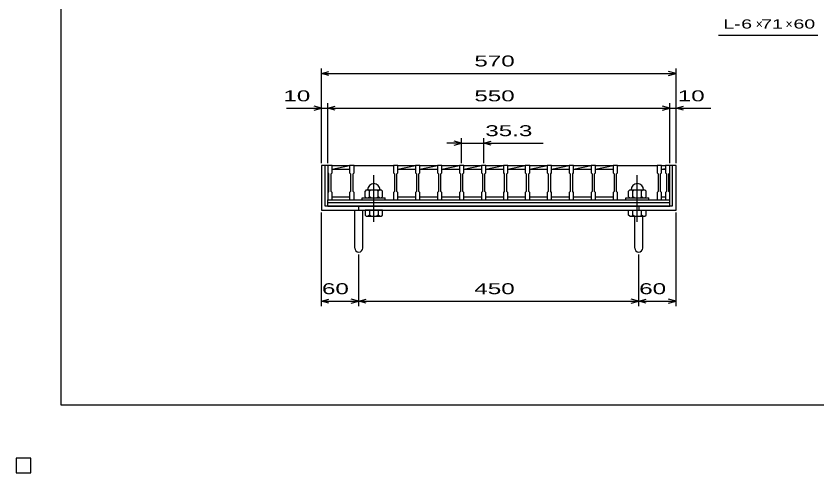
# Model space of a CAD drawing. Units: millimetres, scale not verified. Extents: x -1456 to 1385, y -1026 to 843.
# Drawn here: x -1456 to -168, y -1026 to -292 of the extents above; entities that cross this region are included whole.
import ezdxf
from ezdxf.enums import TextEntityAlignment as Align

# ---------------------------------------------------------------- set-up
doc = ezdxf.new("R2010")
doc.units = ezdxf.units.MM
doc.header["$LTSCALE"] = 8
doc.linetypes.add('CHAIN', pattern=[18.5, 12, -1.5, 3.5, -1.5])
for name, color, linetype, lineweight in [('0_2', 150, 'Continuous', 25), ('16', 3, 'Continuous', 25), ('19', 6, 'Continuous', 25), ('22', 4, 'Continuous', 25)]:
    doc.layers.add(name, color=color, linetype=linetype, lineweight=lineweight)
doc.styles.add('ベクトル', font='')
doc.styles.get('ベクトル').set_extended_font_data('ベクトル')

msp = doc.modelspace()

# ---------------------------------------------------------------- linework, layer by layer
at = {"layer": '0_2'}
for p, q in [((-1383.2, -917.2), (-1383.2, 842.8)), ((1384.8, -917.2), (-1383.2, -917.2))]:
    msp.add_line(p, q, dxfattribs=at)
at = {"layer": '16'}
for p, q in [((-955, -532), (-955, -531.3)), ((-955, -531.3), (-948, -531.3)), ((-955, -532), (-955, -543.5)), ((-948, -532), (-955, -532)), ((-955, -532), (-955, -582)), ((-948, -531.3), (-948, -532)), ((-948, -543.5), (-948, -532)), ((-948, -532), (-919.7, -532)), ((-948, -538), (-919.7, -532)), ((-948, -538), (-919.7, -538)), ((-919.7, -532), (-919.7, -531.3)), ((-919.7, -531.3), (-912.7, -531.3)), ((-919.7, -532), (-919.7, -543.5)), ((-912.7, -532), (-919.7, -532)), ((-912.7, -531.3), (-912.7, -532)), ((-912.7, -543.5), (-912.7, -532)), ((-912.7, -532), (-849.1, -532)), ((-849.1, -532), (-849.1, -531.3)), ((-849.1, -531.3), (-842.1, -531.3)), ((-849.1, -532), (-849.1, -543.5)), ((-842.1, -532), (-849.1, -532)), ((-842.1, -531.3), (-842.1, -532)), ((-842.1, -543.5), (-842.1, -532)), ((-842.1, -532), (-813.8, -532)), ((-842.1, -538), (-813.8, -532)), ((-842.1, -538), (-813.8, -538)), ((-813.8, -532), (-813.8, -531.3)), ((-813.8, -531.3), (-806.8, -531.3)), ((-813.8, -532), (-813.8, -543.5)), ((-806.8, -532), (-813.8, -532)), ((-806.8, -531.3), (-806.8, -532)), ((-806.8, -543.5), (-806.8, -532)), ((-806.8, -532), (-778.5, -532)), ((-806.8, -538), (-778.5, -532)), ((-806.8, -538), (-778.5, -538)), ((-778.5, -532), (-778.5, -531.3)), ((-778.5, -531.3), (-771.5, -531.3)), ((-778.5, -532), (-778.5, -543.5)), ((-771.5, -532), (-778.5, -532)), ((-771.5, -531.3), (-771.5, -532)), ((-771.5, -543.5), (-771.5, -532)), ((-771.5, -532), (-743.2, -532)), ((-771.5, -538), (-743.2, -532)), ((-771.5, -538), (-743.2, -538)), ((-743.2, -532), (-743.2, -531.3)), ((-743.2, -531.3), (-736.2, -531.3)), ((-743.2, -532), (-743.2, -543.5)), ((-736.2, -532), (-743.2, -532)), ((-736.2, -531.3), (-736.2, -532)), ((-736.2, -543.5), (-736.2, -532)), ((-736.2, -532), (-707.9, -532)), ((-736.2, -538), (-707.9, -532)), ((-736.2, -538), (-707.9, -538)), ((-707.9, -532), (-707.9, -531.3)), ((-707.9, -531.3), (-700.9, -531.3)), ((-707.9, -532), (-707.9, -543.5)), ((-700.9, -532), (-707.9, -532)), ((-700.9, -531.3), (-700.9, -532)), ((-700.9, -543.5), (-700.9, -532)), ((-700.9, -532), (-672.6, -532)), ((-700.9, -538), (-672.6, -532)), ((-700.9, -538), (-672.6, -538)), ((-672.6, -532), (-672.6, -531.3)), ((-672.6, -531.3), (-665.6, -531.3)), ((-672.6, -532), (-672.6, -543.5)), ((-665.6, -532), (-672.6, -532)), ((-665.6, -531.3), (-665.6, -532)), ((-665.6, -543.5), (-665.6, -532)), ((-665.6, -532), (-637.3, -532)), ((-665.6, -538), (-637.3, -532)), ((-665.6, -538), (-637.3, -538)), ((-637.3, -532), (-637.3, -531.3)), ((-637.3, -531.3), (-630.3, -531.3)), ((-637.3, -532), (-637.3, -543.5)), ((-630.3, -532), (-637.3, -532)), ((-630.3, -531.3), (-630.3, -532)), ((-630.3, -543.5), (-630.3, -532)), ((-630.3, -532), (-602, -532)), ((-630.3, -538), (-602, -532)), ((-630.3, -538), (-602, -538)), ((-602, -532), (-602, -531.3)), ((-602, -531.3), (-595, -531.3)), ((-602, -532), (-602, -543.5)), ((-595, -532), (-602, -532)), ((-595, -531.3), (-595, -532)), ((-595, -543.5), (-595, -532)), ((-595, -532), (-566.7, -532)), ((-595, -538), (-566.7, -532)), ((-595, -538), (-566.7, -538)), ((-566.7, -532), (-566.7, -531.3)), ((-566.7, -531.3), (-559.7, -531.3)), ((-566.7, -532), (-566.7, -543.5)), ((-559.7, -532), (-566.7, -532)), ((-559.7, -531.3), (-559.7, -532)), ((-559.7, -543.5), (-559.7, -532)), ((-559.7, -532), (-531.4, -532)), ((-559.7, -538), (-531.4, -532)), ((-559.7, -538), (-531.4, -538)), ((-531.4, -532), (-531.4, -531.3)), ((-531.4, -531.3), (-524.4, -531.3)), ((-531.4, -532), (-531.4, -543.5)), ((-524.4, -532), (-531.4, -532)), ((-524.4, -531.3), (-524.4, -532)), ((-524.4, -543.5), (-524.4, -532)), ((-524.4, -532), (-496.1, -532)), ((-524.4, -538), (-496.1, -532)), ((-524.4, -538), (-496.1, -538)), ((-496.1, -532), (-496.1, -531.3)), ((-496.1, -531.3), (-489.1, -531.3)), ((-496.1, -532), (-496.1, -543.5)), ((-489.1, -532), (-496.1, -532)), ((-489.1, -531.3), (-489.1, -532)), ((-489.1, -543.5), (-489.1, -532)), ((-489.1, -532), (-425.5, -532)), ((-425.5, -532), (-425.5, -531.3)), ((-425.5, -531.3), (-418.5, -531.3)), ((-425.5, -532), (-425.5, -543.5)), ((-418.5, -532), (-425.5, -532)), ((-418.5, -531.3), (-418.5, -532)), ((-418.5, -543.5), (-418.5, -532)), ((-418.5, -532), (-412, -532)), ((-418.5, -538), (-412, -536.622)), ((-418.5, -538), (-412, -538)), ((-412, -532), (-412, -531.3)), ((-412, -531.3), (-405, -531.3)), ((-412, -532), (-412, -543.5)), ((-405, -532), (-412, -532)), ((-405, -531.3), (-405, -532)), ((-405, -543.5), (-405, -532)), ((-405, -582), (-405, -532)), ((-955, -543.5), (-953.5, -545.5)), ((-953.5, -545.5), (-953.5, -573.5)), ((-949.5, -545.5), (-948, -543.5)), ((-949.5, -573.5), (-949.5, -545.5)), ((-919.7, -543.5), (-918.2, -545.5)), ((-918.2, -545.5), (-918.2, -573.5)), ((-914.2, -545.5), (-912.7, -543.5)), ((-914.2, -573.5), (-914.2, -545.5)), ((-849.1, -543.5), (-847.6, -545.5)), ((-847.6, -545.5), (-847.6, -573.5)), ((-843.6, -545.5), (-842.1, -543.5)), ((-843.6, -573.5), (-843.6, -545.5)), ((-813.8, -543.5), (-812.3, -545.5)), ((-812.3, -545.5), (-812.3, -573.5)), ((-808.3, -545.5), (-806.8, -543.5)), ((-808.3, -573.5), (-808.3, -545.5)), ((-778.5, -543.5), (-777, -545.5)), ((-777, -545.5), (-777, -573.5)), ((-773, -545.5), (-771.5, -543.5)), ((-773, -573.5), (-773, -545.5)), ((-743.2, -543.5), (-741.7, -545.5)), ((-741.7, -545.5), (-741.7, -573.5)), ((-737.7, -545.5), (-736.2, -543.5)), ((-737.7, -573.5), (-737.7, -545.5)), ((-707.9, -543.5), (-706.4, -545.5)), ((-706.4, -545.5), (-706.4, -573.5)), ((-702.4, -545.5), (-700.9, -543.5)), ((-702.4, -573.5), (-702.4, -545.5)), ((-672.6, -543.5), (-671.1, -545.5)), ((-671.1, -545.5), (-671.1, -573.5)), ((-667.1, -545.5), (-665.6, -543.5)), ((-667.1, -573.5), (-667.1, -545.5)), ((-637.3, -543.5), (-635.8, -545.5)), ((-635.8, -545.5), (-635.8, -573.5)), ((-631.8, -545.5), (-630.3, -543.5)), ((-631.8, -573.5), (-631.8, -545.5)), ((-602, -543.5), (-600.5, -545.5)), ((-600.5, -545.5), (-600.5, -573.5)), ((-596.5, -545.5), (-595, -543.5)), ((-596.5, -573.5), (-596.5, -545.5)), ((-566.7, -543.5), (-565.2, -545.5)), ((-565.2, -545.5), (-565.2, -573.5)), ((-561.2, -545.5), (-559.7, -543.5)), ((-561.2, -573.5), (-561.2, -545.5)), ((-531.4, -543.5), (-529.9, -545.5)), ((-529.9, -545.5), (-529.9, -573.5)), ((-525.9, -545.5), (-524.4, -543.5)), ((-525.9, -573.5), (-525.9, -545.5)), ((-496.1, -543.5), (-494.6, -545.5)), ((-494.6, -545.5), (-494.6, -573.5)), ((-490.6, -545.5), (-489.1, -543.5)), ((-490.6, -573.5), (-490.6, -545.5)), ((-425.5, -543.5), (-424, -545.5)), ((-424, -545.5), (-424, -573.5)), ((-420, -545.5), (-418.5, -543.5)), ((-420, -573.5), (-420, -545.5)), ((-412, -543.5), (-410.5, -545.5)), ((-410.5, -545.5), (-410.5, -573.5)), ((-406.5, -545.5), (-405, -543.5)), ((-406.5, -573.5), (-406.5, -545.5)), ((-953.5, -573.5), (-955, -575.5)), ((-955, -575.5), (-955, -587)), ((-948, -575.5), (-949.5, -573.5)), ((-948, -587), (-948, -575.5)), ((-918.2, -573.5), (-919.7, -575.5)), ((-919.7, -575.5), (-919.7, -587)), ((-912.7, -575.5), (-914.2, -573.5)), ((-912.7, -587), (-912.7, -575.5)), ((-892.9, -571), (-894.9, -573)), ((-894.9, -582), (-894.9, -573)), ((-892.9, -571), (-868.9, -571)), ((-889.9, -571), (-887.9, -573)), ((-887.9, -573), (-885.9, -571)), ((-887.9, -582), (-887.9, -573)), ((-875.9, -571), (-873.9, -573)), ((-873.9, -573), (-871.9, -571)), ((-873.9, -582), (-873.9, -573)), ((-868.9, -571), (-866.9, -573)), ((-866.9, -582), (-866.9, -573)), ((-847.6, -573.5), (-849.1, -575.5)), ((-849.1, -575.5), (-849.1, -587)), ((-842.1, -575.5), (-843.6, -573.5)), ((-842.1, -587), (-842.1, -575.5)), ((-812.3, -573.5), (-813.8, -575.5)), ((-813.8, -575.5), (-813.8, -587)), ((-806.8, -575.5), (-808.3, -573.5)), ((-806.8, -587), (-806.8, -575.5)), ((-777, -573.5), (-778.5, -575.5)), ((-778.5, -575.5), (-778.5, -587)), ((-771.5, -575.5), (-773, -573.5)), ((-771.5, -587), (-771.5, -575.5)), ((-741.7, -573.5), (-743.2, -575.5)), ((-743.2, -575.5), (-743.2, -587)), ((-736.2, -575.5), (-737.7, -573.5)), ((-736.2, -587), (-736.2, -575.5)), ((-706.4, -573.5), (-707.9, -575.5)), ((-707.9, -575.5), (-707.9, -587)), ((-700.9, -575.5), (-702.4, -573.5)), ((-700.9, -587), (-700.9, -575.5)), ((-671.1, -573.5), (-672.6, -575.5)), ((-672.6, -575.5), (-672.6, -587)), ((-665.6, -575.5), (-667.1, -573.5)), ((-665.6, -587), (-665.6, -575.5)), ((-635.8, -573.5), (-637.3, -575.5)), ((-637.3, -575.5), (-637.3, -587)), ((-630.3, -575.5), (-631.8, -573.5)), ((-630.3, -587), (-630.3, -575.5)), ((-600.5, -573.5), (-602, -575.5)), ((-602, -575.5), (-602, -587)), ((-595, -575.5), (-596.5, -573.5)), ((-595, -587), (-595, -575.5)), ((-565.2, -573.5), (-566.7, -575.5)), ((-566.7, -575.5), (-566.7, -587)), ((-559.7, -575.5), (-561.2, -573.5)), ((-559.7, -587), (-559.7, -575.5)), ((-529.9, -573.5), (-531.4, -575.5)), ((-531.4, -575.5), (-531.4, -587)), ((-524.4, -575.5), (-525.9, -573.5)), ((-524.4, -587), (-524.4, -575.5)), ((-494.6, -573.5), (-496.1, -575.5)), ((-496.1, -575.5), (-496.1, -587)), ((-489.1, -575.5), (-490.6, -573.5)), ((-489.1, -587), (-489.1, -575.5)), ((-469.3, -571), (-471.3, -573)), ((-471.3, -582), (-471.3, -573)), ((-469.3, -571), (-445.3, -571)), ((-466.3, -571), (-464.3, -573)), ((-464.3, -573), (-462.3, -571)), ((-464.3, -582), (-464.3, -573)), ((-452.3, -571), (-450.3, -573)), ((-450.3, -573), (-448.3, -571)), ((-450.3, -582), (-450.3, -573)), ((-445.3, -571), (-443.3, -573)), ((-443.3, -582), (-443.3, -573)), ((-424, -573.5), (-425.5, -575.5)), ((-425.5, -575.5), (-425.5, -587)), ((-418.5, -575.5), (-420, -573.5)), ((-418.5, -587), (-418.5, -575.5)), ((-410.5, -573.5), (-412, -575.5)), ((-412, -575.5), (-412, -587)), ((-405, -575.5), (-406.5, -573.5)), ((-405, -587), (-405, -575.5)), ((-955, -587), (-948, -587)), ((-955, -587), (-405, -587)), ((-955, -591.5), (-955, -587)), ((-955, -591.5), (-405, -591.5)), ((-955, -597.5), (-955, -591.5)), ((-948, -582), (-919.7, -582)), ((-919.7, -587), (-912.7, -587)), ((-912.7, -587), (-849.1, -587)), ((-899.4, -587), (-899.4, -584)), ((-899.4, -584), (-862.4, -584)), ((-899.4, -587), (-862.4, -587)), ((-894.9, -582), (-892.9, -584)), ((-889.9, -584), (-887.9, -582)), ((-885.9, -584), (-887.9, -582)), ((-875.9, -584), (-873.9, -582)), ((-871.9, -584), (-873.9, -582)), ((-868.9, -584), (-866.9, -582)), ((-862.4, -587), (-862.4, -584)), ((-849.1, -587), (-842.1, -587)), ((-842.1, -582), (-813.8, -582)), ((-813.8, -587), (-806.8, -587)), ((-806.8, -582), (-778.5, -582)), ((-778.5, -587), (-771.5, -587)), ((-771.5, -582), (-743.2, -582)), ((-743.2, -587), (-736.2, -587)), ((-736.2, -582), (-707.9, -582)), ((-707.9, -587), (-700.9, -587)), ((-700.9, -582), (-672.6, -582)), ((-672.6, -587), (-665.6, -587)), ((-665.6, -582), (-637.3, -582)), ((-637.3, -587), (-630.3, -587)), ((-630.3, -582), (-602, -582)), ((-602, -587), (-595, -587)), ((-595, -582), (-566.7, -582)), ((-566.7, -587), (-559.7, -587)), ((-559.7, -582), (-531.4, -582)), ((-531.4, -587), (-524.4, -587)), ((-524.4, -582), (-496.1, -582)), ((-496.1, -587), (-489.1, -587)), ((-489.1, -587), (-425.5, -587)), ((-475.8, -587), (-475.8, -584)), ((-475.8, -584), (-438.8, -584)), ((-475.8, -587), (-438.8, -587)), ((-471.3, -582), (-469.3, -584)), ((-466.3, -584), (-464.3, -582)), ((-462.3, -584), (-464.3, -582)), ((-452.3, -584), (-450.3, -582)), ((-448.3, -584), (-450.3, -582)), ((-445.3, -584), (-443.3, -582)), ((-438.8, -587), (-438.8, -584)), ((-425.5, -587), (-418.5, -587)), ((-418.5, -582), (-412, -582)), ((-412, -587), (-405, -587)), ((-405, -591.5), (-405, -587)), ((-405, -597.5), (-405, -591.5)), ((-955, -597.5), (-405, -597.5)), ((-1432, -1002), (-1456, -1002)), ((-1456, -1002), (-1456, -1026)), ((-1432, -1002), (-1456, -1002)), ((-1456, -1002), (-1456, -1026)), ((-1432, -1002), (-1456, -1002)), ((-1456, -1002), (-1456, -1026)), ((-1432, -1002), (-1456, -1002)), ((-1456, -1002), (-1456, -1026)), ((-1432, -1002), (-1456, -1002)), ((-1456, -1002), (-1456, -1026)), ((-1432, -1026), (-1432, -1002)), ((-1432, -1026), (-1432, -1002)), ((-1432, -1026), (-1432, -1002)), ((-1432, -1026), (-1432, -1002)), ((-1432, -1026), (-1432, -1002)), ((-1456, -1026), (-1432, -1026)), ((-1456, -1026), (-1432, -1026)), ((-1456, -1026), (-1432, -1026)), ((-1456, -1026), (-1432, -1026)), ((-1456, -1026), (-1432, -1026))]:
    msp.add_line(p, q, dxfattribs=at)
at = {"layer": '16', "linetype": 'CHAIN'}
for p, q in [((-880.9, -622.4), (-880.9, -547.4)), ((-457.3, -622.4), (-457.3, -547.4))]:
    msp.add_line(p, q, dxfattribs=at)
at = {"layer": '16'}
for centre in [(-880.9, -571), (-457.3, -571)]:
    msp.add_arc(centre, 10, 0, 180, dxfattribs=at)
at = {"layer": '19'}
for p, q in [((-955, -532), (-965, -532)), ((-965, -532), (-965, -603.5)), ((-959, -597.5), (-959, -532)), ((-395, -532), (-405, -532)), ((-401, -532), (-401, -597.5)), ((-395, -603.5), (-395, -532)), ((-965, -603.5), (-395, -603.5)), ((-401, -597.5), (-959, -597.5)), ((-911.5, -664.61), (-911.5, -603.5)), ((-905, -603.5), (-905, -597.5)), ((-898.5, -664.61), (-898.5, -603.5)), ((-894.9, -603.5), (-894.9, -611.5)), ((-866.9, -603.5), (-894.9, -603.5)), ((-887.9, -603.5), (-887.9, -611.5)), ((-873.9, -603.5), (-873.9, -611.5)), ((-866.9, -611.5), (-866.9, -603.5)), ((-471.3, -611.5), (-471.3, -603.5)), ((-471.3, -603.5), (-443.3, -603.5)), ((-464.3, -611.5), (-464.3, -603.5)), ((-455, -597.5), (-455, -603.5)), ((-450.3, -611.5), (-450.3, -603.5)), ((-443.3, -611.5), (-443.3, -603.5)), ((-894.9, -611.5), (-892.9, -613.5)), ((-892.9, -613.5), (-868.9, -613.5)), ((-887.9, -611.5), (-889.9, -613.5)), ((-885.9, -613.5), (-887.9, -611.5)), ((-873.9, -611.5), (-875.9, -613.5)), ((-871.9, -613.5), (-873.9, -611.5)), ((-868.9, -613.5), (-866.9, -611.5)), ((-469.3, -613.5), (-471.3, -611.5)), ((-469.3, -613.5), (-445.3, -613.5)), ((-466.3, -613.5), (-464.3, -611.5)), ((-462.3, -613.5), (-464.3, -611.5)), ((-461.5, -664.61), (-461.5, -613.5)), ((-452.3, -613.5), (-450.3, -611.5)), ((-448.3, -613.5), (-450.3, -611.5)), ((-448.5, -664.61), (-448.5, -613.5)), ((-445.3, -613.5), (-443.3, -611.5))]:
    msp.add_line(p, q, dxfattribs=at)
for centre in [(-905, -664.61), (-455, -664.61)]:
    msp.add_arc(centre, 6.5, 180, 0, dxfattribs=at)
at = {"layer": '22'}
for p, q in [((-327, -322.5), (-167, -322.5)), ((-965, -528), (-965, -376)), ((-965, -384), (-953, -380.8)), ((-953, -387.2), (-965, -384)), ((-965, -384), (-395, -384)), ((-395, -384), (-407, -380.8)), ((-407, -387.2), (-395, -384)), ((-395, -528), (-395, -376)), ((-965, -440), (-977, -436.8)), ((-965, -528), (-965, -432)), ((-955, -528), (-955, -432)), ((-955, -440), (-943, -436.8)), ((-405, -440), (-417, -436.8)), ((-405, -528), (-405, -432)), ((-395, -528), (-395, -432)), ((-395, -440), (-383, -436.8)), ((-1021, -440), (-965, -440)), ((-977, -443.2), (-965, -440)), ((-965, -440), (-955, -440)), ((-943, -443.2), (-955, -440)), ((-955, -440), (-405, -440)), ((-417, -443.2), (-405, -440)), ((-405, -440), (-395, -440)), ((-383, -443.2), (-395, -440)), ((-395, -440), (-339, -440)), ((-739.7, -528), (-739.7, -488)), ((-704.4, -488), (-704.4, -528)), ((-739.7, -496), (-763.7, -496)), ((-739.7, -496), (-751.7, -492.8)), ((-751.7, -499.2), (-739.7, -496)), ((-739.7, -496), (-704.4, -496)), ((-704.4, -496), (-692.4, -492.8)), ((-692.4, -499.2), (-704.4, -496)), ((-704.4, -496), (-608.4, -496)), ((-965, -757.9), (-965, -607.5)), ((-395, -757.9), (-395, -607.5)), ((-905, -757.9), (-905, -674.7)), ((-455, -757.9), (-455, -674.7)), ((-965, -749.9), (-953, -746.7)), ((-905, -749.9), (-917, -746.7)), ((-905, -749.9), (-893, -746.7)), ((-455, -749.9), (-467, -746.7)), ((-455, -749.9), (-443, -746.7)), ((-395, -749.9), (-407, -746.7)), ((-953, -753.1), (-965, -749.9)), ((-965, -749.9), (-905, -749.9)), ((-917, -753.1), (-905, -749.9)), ((-893, -753.1), (-905, -749.9)), ((-905, -749.9), (-455, -749.9)), ((-467, -753.1), (-455, -749.9)), ((-443, -753.1), (-455, -749.9)), ((-455, -749.9), (-395, -749.9)), ((-407, -753.1), (-395, -749.9))]:
    msp.add_line(p, q, dxfattribs=at)
at = {"layer": '22', "color": 2}
for p, q in [((-1432, -1002), (-1456, -1002)), ((-1456, -1002), (-1456, -1026)), ((-1432, -1002), (-1456, -1002)), ((-1456, -1002), (-1456, -1026)), ((-1432, -1002), (-1456, -1002)), ((-1456, -1002), (-1456, -1026)), ((-1432, -1026), (-1432, -1002)), ((-1432, -1026), (-1432, -1002)), ((-1432, -1026), (-1432, -1002)), ((-1456, -1026), (-1432, -1026)), ((-1456, -1026), (-1432, -1026)), ((-1456, -1026), (-1432, -1026))]:
    msp.add_line(p, q, dxfattribs=at)

# ---------------------------------------------------------------- texts
at = {"layer": '22', "color": 2, "style": 'ベクトル'}
for s, height, width, p in [('L-', 14.66, 1.6, (-319, -304.5)), (' 6 ', 14.66, 1.6, (-299, -304.5)), (' 71 ', 14.66, 1.6, (-267, -304.5)), (' 60 ', 14.66, 1.6, (-215, -304.5)), (' 570 ', 17.6, 1.65, (-730, -364)), (' 10 ', 17.6, 1.65, (-1037, -420)), (' 550 ', 17.6, 1.65, (-730, -420)), (' 10 ', 17.6, 1.65, (-403, -420)), (' 35.3 ', 17.6, 1.65, (-712.4, -476)), (' 60 ', 17.6, 1.65, (-975, -729.9)), (' 450 ', 17.6, 1.65, (-730, -729.9)), (' 60 ', 17.6, 1.65, (-465, -729.9))]:
    msp.add_text(s, height=height, dxfattribs=dict(at, width=width)).set_placement(p, align=Align.MIDDLE_LEFT)
for p in [(-267, -304.5), (-219, -304.5)]:
    msp.add_text('×', height=14.66, dxfattribs=at).set_placement(p, align=Align.MIDDLE_LEFT)

doc.saveas('drawing.dxf')
